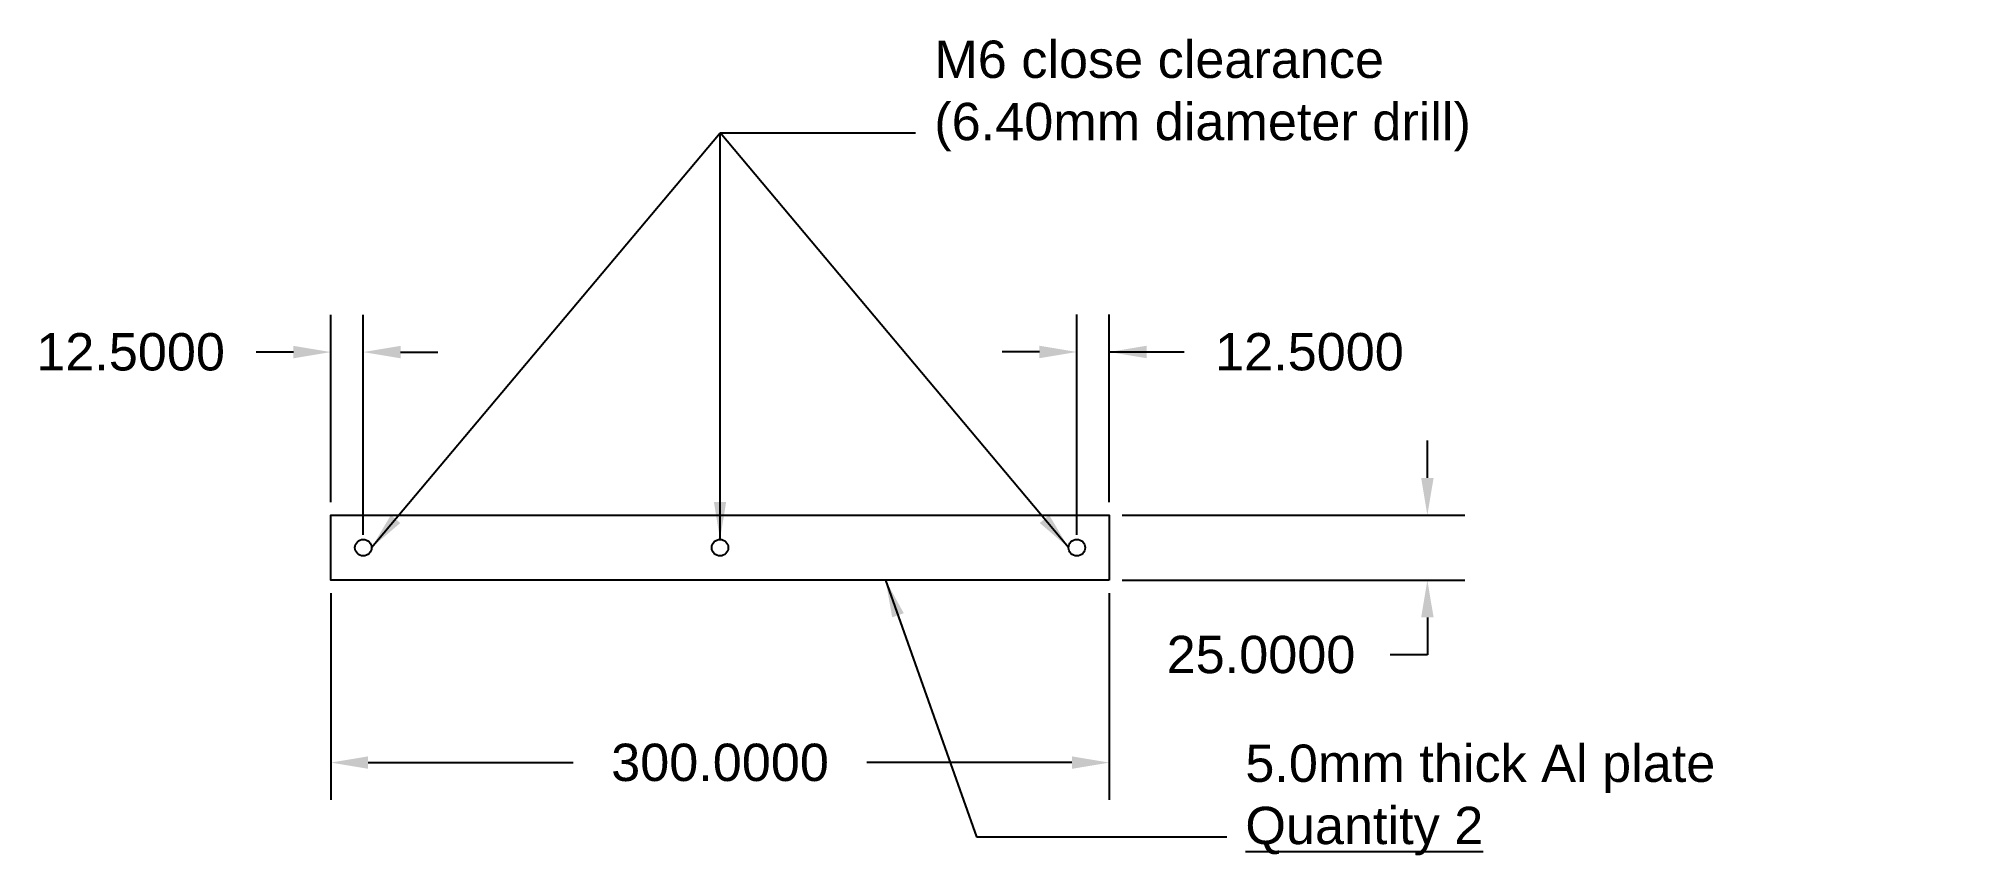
# Model space of a CAD drawing. Header units: inches. Extents: x 70 to 814, y 80 to 395.
import ezdxf

# ---------------------------------------------------------------- set-up
doc = ezdxf.new("R2010")
doc.units = ezdxf.units.IN
doc.header["$MEASUREMENT"] = 0
doc.layers.add('bar', color=7, linetype='Continuous')
doc.layers.add('dim', color=3, linetype='Continuous')
doc.styles.get("Standard").update_dxf_attribs({"font": 'arial.ttf'})
doc.dimstyles.get("Standard").update_dxf_attribs({"dimscale": 80, "dimtxt": 0.18, "dimasz": 0.18, "dimexe": 0.18, "dimexo": 0.0625, "dimgap": 0.09, "dimtad": 0, "dimtih": 1, "dimtoh": 1, "dimdec": 4, "dimzin": 0, "dimdsep": 46, "dimtxsty": 'Standard', "dimcen": 0.09, "dimadec": 0, "dimazin": 0, "dimtfac": 1, "dimtdec": 4, "dimtofl": 0, "dimtmove": 0, "dimatfit": 3, "dimfxl": 1, "dimtolj": 1, "dimtzin": 0, "dimarcsym": 0})

# ---------------------------------------------------------------- blocks, each defined once
blk = doc.blocks.new('*D13')
at = {"layer": 'Defpoints', "color": 0}
for p in [(182.34, 186.23), (482.34, 186.23), (482.34, 115.84)]:
    blk.add_point(p, dxfattribs=at)
at = {"layer": 'dim', "color": 0, "lineweight": -2}
for p, q in [((182.34, 181.23), (182.34, 101.44)), ((482.34, 181.23), (482.34, 101.44)), ((196.74, 115.84), (275.77, 115.84)), ((467.94, 115.84), (388.91, 115.84))]:
    blk.add_line(p, q, dxfattribs=at)
at = {"layer": 'dim', "color": 0}
for points in [[(196.74, 118.24), (196.74, 113.44), (182.34, 115.84)], [(467.94, 113.44), (467.94, 118.24), (482.34, 115.84)]]:
    blk.add_solid(points, dxfattribs=at)
at = {"layer": 'dim', "color": 0, "ltscale": 10, "insert": (332.34, 115.84), "char_height": 14.4, "attachment_point": 5}
blk.add_mtext('\\A1;300.0000', dxfattribs=at)
blk = doc.blocks.new('*D16')
at = {"layer": 'Defpoints', "color": 0}
for p in [(182.34, 274.16), (182.34, 211.23), (194.84, 198.73)]:
    blk.add_point(p, dxfattribs=at)
at = {"layer": 'dim', "color": 0, "lineweight": -2}
for p, q in [((182.34, 216.23), (182.34, 288.56)), ((194.84, 203.73), (194.84, 288.56)), ((167.94, 274.16), (153.54, 274.16)), ((209.24, 274.16), (223.64, 274.16))]:
    blk.add_line(p, q, dxfattribs=at)
at = {"layer": 'dim', "color": 0}
for points in [[(167.94, 271.76), (167.94, 276.56), (182.34, 274.16)], [(209.24, 276.56), (209.24, 271.76), (194.84, 274.16)]]:
    blk.add_solid(points, dxfattribs=at)
at = {"layer": 'dim', "color": 0, "ltscale": 10, "insert": (105.19, 274.16), "char_height": 14.4, "attachment_point": 5}
blk.add_mtext('\\A1;12.5000', dxfattribs=at)
blk = doc.blocks.new('*D17')
at = {"layer": 'Defpoints', "color": 0}
for p in [(469.84, 274.2), (482.34, 211.23), (469.84, 198.73)]:
    blk.add_point(p, dxfattribs=at)
at = {"layer": 'dim', "color": 0, "lineweight": -2}
for p, q in [((469.84, 203.73), (469.84, 288.6)), ((482.34, 216.23), (482.34, 288.6)), ((455.44, 274.2), (441.04, 274.2)), ((482.34, 274.2), (511.14, 274.2)), ((496.74, 274.2), (511.14, 274.2))]:
    blk.add_line(p, q, dxfattribs=at)
at = {"layer": 'dim', "color": 0}
for points in [[(455.44, 271.8), (455.44, 276.6), (469.84, 274.2)], [(496.74, 276.6), (496.74, 271.8), (482.34, 274.2)]]:
    blk.add_solid(points, dxfattribs=at)
at = {"layer": 'dim', "color": 0, "ltscale": 10, "insert": (559.48, 274.2), "char_height": 14.4, "attachment_point": 5}
blk.add_mtext('\\A1;12.5000', dxfattribs=at)
blk = doc.blocks.new('*D23')
at = {"layer": 'Defpoints', "color": 0}
for p in [(482.34, 211.23), (482.34, 186.23), (604.92, 186.23)]:
    blk.add_point(p, dxfattribs=at)
at = {"layer": 'dim', "color": 0, "lineweight": -2, "ltscale": 10}
for p, q in [((604.92, 225.63), (604.92, 240.03)), ((487.34, 211.23), (619.32, 211.23)), ((487.34, 186.23), (619.32, 186.23)), ((604.92, 171.83), (604.92, 157.43)), ((604.92, 157.43), (590.52, 157.43))]:
    blk.add_line(p, q, dxfattribs=at)
at = {"layer": 'dim', "color": 0}
for points in [[(602.52, 225.63), (607.32, 225.63), (604.92, 211.23)], [(607.32, 171.83), (602.52, 171.83), (604.92, 186.23)]]:
    blk.add_solid(points, dxfattribs=at)
at = {"layer": 'dim', "color": 0, "ltscale": 10, "insert": (540.81, 157.43), "char_height": 14.4, "attachment_point": 5}
blk.add_mtext('\\A1;25.0000', dxfattribs=at)

msp = doc.modelspace()

# ---------------------------------------------------------------- linework, layer by layer
at = {"layer": 'bar'}
msp.add_lwpolyline([(482.3365, 186.23099), (182.3365, 186.23099), (182.3365, 211.23099), (482.3365, 211.23099)], close=True, dxfattribs=at)
for centre in [(194.8365, 198.73099), (332.3365, 198.73099), (469.8365, 198.73099)]:
    msp.add_circle(centre, 3.2, dxfattribs=at)

# ---------------------------------------------------------------- texts
at = {"layer": 'dim', "insert": (414.91255, 351.54267), "char_height": 14.4, "width": 677.4044185, "attachment_point": 7}
msp.add_mtext('{M6 close clearance\\P(6.40mm diameter drill)}', dxfattribs=at)
at = {"layer": 'dim', "ltscale": 10, "insert": (534.77663, 80.05529), "char_height": 14.4, "width": 484.0947731, "attachment_point": 7}
msp.add_mtext('{5.0mm thick Al plate\\L\\PQuantity 2}', dxfattribs=at)

# ---------------------------------------------------------------- dimensions: what is measured, and where the dimension line sits
at = {"layer": 'dim'}
for base, p1, p2, picture, middle in [((182.3365, 274.15761), (194.8365, 198.73099), (182.3365, 211.23099), '*D16', (105.19364, 274.15761)), ((482.3365, 115.83505), (182.3365, 186.23099), (482.3365, 186.23099), '*D13', (332.3365, 115.83505))]:
    dim = msp.add_linear_dim(base=base, p1=p1, p2=p2, angle=180, dimstyle='Standard', dxfattribs=at)
    dim.commit()
    dim.dimension.update_dxf_attribs({"geometry": picture, "text_midpoint": middle})
dim = msp.add_linear_dim(base=(469.8365, 274.20163), p1=(482.3365, 211.23099), p2=(469.8365, 198.73099), angle=180, dimstyle='Standard', dxfattribs=at)
dim.commit()
dim.dimension.update_dxf_attribs({"geometry": '*D17', "text_midpoint": (559.47936, 274.20163), "dimtype": 160})
at = {"layer": 'dim', "ltscale": 10}
dim = msp.add_linear_dim(base=(604.91998, 186.23099), p1=(482.3365, 211.23099), p2=(482.3365, 186.23099), angle=90, dimstyle='Standard', dxfattribs=at)
dim.commit()
dim.dimension.update_dxf_attribs({"geometry": '*D23', "text_midpoint": (540.8057, 157.43099)})

# ---------------------------------------------------------------- leaders
at = {"layer": 'dim', "annotation_type": 0, "has_hookline": 1, "hookline_direction": 1}
for points in [[(198.0365, 198.73099), (332.3365, 358.74267), (407.71255, 358.74267)], [(466.6365, 198.73099), (332.3365, 358.74267), (407.71255, 358.74267)]]:
    msp.add_leader(points, dimstyle='Standard', override={"dimtad": 0}, dxfattribs=at)
at = {"layer": 'dim', "annotation_type": 0, "has_hookline": 1, "hookline_direction": 0, "text_width": 263.31429}
msp.add_leader([(332.3365, 201.93099), (332.3365, 358.74267), (407.71255, 358.74267)], dimstyle='Standard', override={"dimtad": 0}, dxfattribs=at)
at = {"layer": 'dim', "ltscale": 10, "annotation_type": 0, "has_hookline": 1, "hookline_direction": 0, "text_width": 236.59286}
msp.add_leader([(396.11356, 186.23099), (431.18348, 87.25529), (527.57663, 87.25529)], dimstyle='Standard', override={"dimtad": 0}, dxfattribs=at)

doc.saveas('drawing.dxf')
